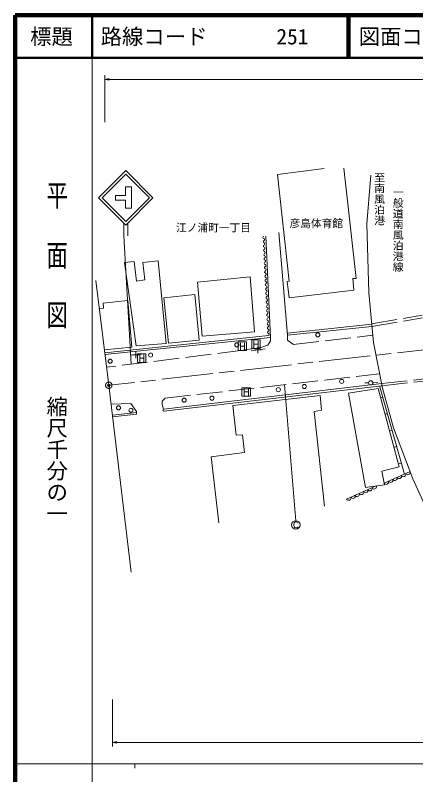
# Model space of a CAD drawing. Units: millimetres, scale not verified. Extents: x 40000 to 680000, y 20000 to 380000.
# Drawn here: x 40000 to 133762, y 202409 to 380000 of the extents above; entities that cross this region are included whole.
import ezdxf
from ezdxf.enums import TextEntityAlignment as Align

# ---------------------------------------------------------------- set-up
doc = ezdxf.new("R2010")
doc.units = ezdxf.units.MM
doc.header["$LTSCALE"] = 1000
doc.header["$PDMODE"] = 32
doc.header["$PDSIZE"] = 500
doc.linetypes.add('CHAIN', pattern=[18.5, 12, -1.5, 3.5, -1.5])
doc.linetypes.add('DASHED', pattern=[7.5, 6, -1.5])
for name, color, linetype, lineweight in [('M-BMK', 2, 'CHAIN', 13), ('M-BMK-OTRS', 5, 'Continuous', 13), ('M-STR-HTXT', 7, 'Continuous', 13), ('M-STR-STR1', 1, 'Continuous', 13), ('M-STR-STRC', 7, 'Continuous', 13), ('M-TTL', 2, 'Continuous', 140), ('M-TTL-BAND', 7, 'Continuous', 13), ('M-TTL-LINE', 7, 'Continuous', 50), ('M-WORK', 1, 'Continuous', 13)]:
    doc.layers.add(name, color=color, linetype=linetype, lineweight=lineweight)
for name, color, linetype in [('M-BMK-HTXT', 7, 'Continuous'), ('M-OTRS', 6, 'Continuous'), ('M-TTL-TXT', 7, 'Continuous')]:
    doc.layers.add(name, color=color, linetype=linetype)
doc.styles.add('@ＭＳ ゴシック', font='')
doc.styles.add('ＭＳ ゴシック', font='')
doc.styles.get('@ＭＳ ゴシック').set_extended_font_data('@MS Gothic')
doc.styles.get('ＭＳ ゴシック').set_extended_font_data('MS Gothic')

# ---------------------------------------------------------------- blocks, each defined once
blk = doc.blocks.new('plus')
at = {"color": 0, "linetype": 'Continuous', "lineweight": -2}
for p, q in [((-1.25, 0), (1.25, 0)), ((0, -1.25), (0, 1.25))]:
    blk.add_line(p, q, dxfattribs=at)
blk = doc.blocks.new('open_arrow')
at = {"color": 0, "linetype": 'Continuous', "lineweight": -2}
blk.add_lwpolyline([(7.5, 1.25), (0, 0), (7.5, -1.25)], dxfattribs=at)

msp = doc.modelspace()

# ---------------------------------------------------------------- linework, layer by layer
at = {"layer": 'M-BMK'}
msp.add_line((214968, 310697), (61908, 293474), dxfattribs=at)
msp.add_circle((61908, 293474), 750, dxfattribs=at)
at = {"layer": 'M-BMK-OTRS'}
for q in [(58864, 317974), (67144, 249764)]:
    msp.add_line((61908, 293474), q, dxfattribs=at)
at = {"layer": 'M-OTRS'}
msp.add_point((61908, 293474), dxfattribs=at)
at = {"layer": 'M-STR-HTXT'}
for p, q in [((60962, 355000), (60962, 366000)), ((60962, 365000), (216288, 365000)), ((62794, 220000), (62794, 209000)), ((62794, 210000), (339196, 210000))]:
    msp.add_line(p, q, dxfattribs=at)
at = {"layer": 'M-STR-STR1'}
for p, q in [((123235, 342636), (122326, 331220)), ((122326, 331220), (122729, 315112)), ((122729, 315112), (123835, 303498)), ((123835, 303498), (125948, 292799)), ((125948, 292799), (128514, 283534)), ((128514, 283534), (133040, 271624)), ((133040, 271624), (135838, 265448))]:
    msp.add_line(p, q, dxfattribs=at)
at = {"layer": 'M-STR-STRC'}
for p, q in [((65811, 337879), (65811, 339892)), ((65811, 339892), (67249, 339892)), ((67249, 339892), (67249, 334907)), ((63510, 337879), (63510, 336728)), ((65811, 337879), (63510, 337879)), ((65811, 336728), (63510, 336728)), ((65811, 334907), (65811, 336728)), ((67249, 334907), (65811, 334907)), ((65390, 328441), (65390, 331441)), ((66390, 331441), (66390, 328441)), ((65390, 328441), (67134, 298410)), ((97349, 304102), (95349, 304102)), ((95349, 304102), (95349, 302102)), ((95889, 302187), (95889, 303886)), ((96880, 303897), (96880, 302192)), ((97349, 302102), (97349, 304102)), ((94159, 303633), (92159, 303633)), ((92159, 303633), (92159, 301633)), ((92699, 301718), (92699, 303417)), ((92699, 302633), (93691, 302633)), ((93691, 303428), (93691, 301723)), ((94159, 301633), (94159, 303633)), ((95349, 302102), (97349, 302102)), ((95889, 303102), (96880, 303102)), ((70611, 300795), (68611, 300795)), ((68611, 300795), (68611, 298795)), ((69151, 298880), (69151, 300579)), ((70142, 300590), (70142, 298885)), ((70611, 298795), (70611, 300795)), ((92159, 301633), (94159, 301633)), ((68611, 298795), (70611, 298795)), ((69151, 299795), (70142, 299795)), ((103053, 293615), (105646, 261820)), ((95058, 292910), (93058, 292910)), ((93058, 292910), (93058, 290910)), ((93598, 290995), (93598, 292694)), ((93598, 291910), (94589, 291910)), ((94589, 292705), (94589, 291000)), ((95058, 290910), (95058, 292910)), ((93058, 290910), (95058, 290910)), ((105208, 261011), (105260, 261229)), ((105260, 261229), (105314, 261296)), ((105314, 261296), (105429, 261452)), ((105429, 261452), (105584, 261557)), ((105584, 261557), (105863, 261560)), ((105863, 261560), (106025, 261508)), ((106025, 261508), (106135, 261398)), ((106135, 261398), (106194, 261229)), ((105208, 260680), (105208, 261011)), ((105256, 260469), (105208, 260680)), ((105368, 260300), (105256, 260469)), ((105474, 260192), (105368, 260300)), ((105591, 260136), (105474, 260192)), ((105865, 260136), (105591, 260136)), ((106027, 260188), (105865, 260136)), ((106137, 260302), (106027, 260188)), ((106187, 260404), (106137, 260302))]:
    msp.add_line(p, q, dxfattribs=at)
for points in [[(65890, 330941), (59526, 337305), (65890, 343669), (72254, 337305)], [(65890, 331790), (60375, 337305), (65890, 342821), (71406, 337305)]]:
    msp.add_lwpolyline(points, close=True, dxfattribs=at)
msp.add_circle((105671, 260820), 1000, dxfattribs=at)
msp.add_circle((105671, 260820), 1000, dxfattribs=at)
at = {"layer": 'M-TTL'}
for p, q in [((40000, 380000), (40000, 20000)), ((680000, 380000), (40000, 380000))]:
    msp.add_line(p, q, dxfattribs=at)
at = {"layer": 'M-TTL-BAND'}
for p, q in [((58000, 370000), (58000, 20000)), ((40000, 205000), (579000, 205000)), ((68000, 205000), (68000, 204000))]:
    msp.add_line(p, q, dxfattribs=at)
at = {"layer": 'M-TTL-LINE'}
for p, q in [((58000, 380000), (58000, 370000)), ((117750, 380000), (117750, 370000)), ((118250, 380000), (118250, 370000)), ((40000, 370000), (680000, 370000))]:
    msp.add_line(p, q, dxfattribs=at)
at = {"layer": 'M-WORK'}
for p, q in [((101410, 342733), (112324, 344124)), ((119795, 318467), (116917, 344255)), ((104134, 317833), (101410, 342733)), ((101734, 329211), (103757, 305169)), ((98699, 328310), (99782, 304638)), ((65618, 322156), (67846, 322449)), ((68315, 302665), (65618, 322156)), ((67846, 322449), (68385, 317836)), ((69855, 322193), (73451, 322579)), ((70345, 318097), (69855, 322193)), ((73451, 322579), (75351, 303251)), ((68385, 317836), (70345, 318097)), ((119044, 318404), (119795, 318467)), ((119263, 315699), (119044, 318404)), ((103627, 317747), (104134, 317833)), ((103627, 317747), (104096, 313932)), ((104096, 313932), (119263, 315699)), ((60627, 312637), (66381, 313278)), ((60674, 311542), (60627, 312637)), ((66381, 313278), (67331, 302374)), ((59673, 311464), (60674, 311542)), ((103715, 305667), (123432, 307726)), ((103757, 305169), (123480, 307228)), ((60962, 301093), (99280, 305111)), ((99782, 304638), (61013, 300681)), ((67331, 302374), (60879, 301753)), ((75351, 303251), (68315, 302665)), ((95202, 301546), (98503, 301998)), ((67106, 300500), (69524, 300722)), ((74750, 287891), (125776, 293877)), ((74808, 287395), (125833, 293380)), ((122716, 294074), (121859, 294063)), ((123715, 294067), (124833, 294104)), ((125294, 293317), (131087, 272698)), ((124976, 292691), (118009, 291645)), ((118009, 291645), (121977, 269616)), ((129827, 274393), (124976, 292691)), ((90956, 288769), (111397, 291081)), ((111397, 291081), (111658, 287630)), ((126027, 290709), (125545, 290574)), ((74591, 287553), (74750, 287891)), ((91756, 281824), (90956, 288769)), ((62747, 286472), (68369, 287099)), ((62794, 286075), (68379, 286697)), ((68379, 286697), (68362, 287370)), ((74808, 287395), (74591, 287553)), ((111658, 287630), (110000, 287359)), ((110000, 287359), (112421, 265230)), ((127108, 286858), (126627, 286723)), ((128190, 283007), (127709, 282872)), ((93184, 281866), (91756, 281824)), ((93674, 277758), (93184, 281866)), ((129272, 279156), (128791, 279021)), ((85887, 276768), (93674, 277758)), ((87688, 261353), (85887, 276768)), ((130354, 275306), (129873, 275170)), ((125800, 273392), (129827, 274393)), ((126434, 270179), (125800, 273392)), ((126353, 270591), (132408, 273286)), ((121977, 269616), (126434, 270179)), ((117575, 266884), (124499, 269934))]:
    msp.add_line(p, q, dxfattribs=at)
at = {"layer": 'M-WORK', "linetype": 'DASHED'}
for p, q in [((123423, 307827), (135248, 309850)), ((123480, 307228), (135326, 309255)), ((99769, 303855), (99154, 302833)), ((99782, 304638), (99769, 303855)), ((103757, 305169), (103710, 304010)), ((103710, 304010), (105118, 302989)), ((105118, 302989), (123676, 305166)), ((97496, 302291), (93295, 301676)), ((99154, 302833), (97496, 302291)), ((93295, 301676), (61384, 297693)), ((75093, 290464), (125291, 296121)), ((125776, 293877), (137878, 295196)), ((125833, 293380), (137925, 294698)), ((74369, 289749), (75093, 290464)), ((74378, 288983), (74369, 289749)), ((67043, 289199), (62436, 289066)), ((68362, 287370), (67043, 289199)), ((74750, 287891), (74378, 288983))]:
    msp.add_line(p, q, dxfattribs=at)
at = {"layer": 'M-WORK'}
for points in [[(83760, 304937), (82657, 317579), (95028, 318795), (96032, 306007)], [(74758, 313940), (75855, 303342), (83036, 304059), (82067, 314676)]]:
    msp.add_lwpolyline(points, close=True, dxfattribs=at)
for centre, radius in [((110838, 305274), 476), ((91875, 302924), 476), ((71694, 300546), 476), ((62228, 299112), 476), ((116413, 294391), 476), ((107664, 293195), 476), ((123216, 294045), 500), ((101590, 292444), 476), ((79554, 289993), 476), ((86039, 290474), 476), ((64184, 288211), 476), ((67077, 287648), 476)]:
    msp.add_circle(centre, radius, dxfattribs=at)
for centre, radius, start, end in [((98265, 328032), 269, 113.23849, 252.29987), ((98314, 327024), 269, 113.23849, 252.29987), ((98102, 327519), 269, 293.23849, 72.29987), ((98151, 326512), 269, 293.23849, 72.29987), ((98363, 326017), 269, 113.23849, 252.29987), ((98412, 325010), 269, 113.23849, 252.29987), ((98199, 325504), 269, 293.23849, 72.29987), ((98460, 324002), 269, 113.23849, 252.29987), ((98509, 322995), 269, 113.23849, 252.29987), ((98248, 324497), 269, 293.23849, 72.29987), ((98297, 323490), 269, 293.23849, 72.29987), ((98558, 321988), 269, 113.23849, 252.29987), ((98345, 322482), 269, 293.23849, 72.29987), ((98394, 321475), 269, 293.23849, 72.29987), ((98606, 320981), 269, 113.23849, 252.29987), ((98655, 319973), 269, 113.23849, 252.29987), ((98443, 320468), 269, 293.23849, 72.29987), ((98492, 319461), 269, 293.23849, 72.29987), ((98704, 318966), 269, 113.23849, 252.29987), ((98753, 317959), 269, 113.23849, 252.29987), ((98540, 318453), 269, 293.23849, 72.29987), ((98801, 316951), 269, 113.23849, 252.29987), ((98850, 315944), 269, 113.23849, 252.29987), ((98589, 317446), 269, 293.23849, 72.29987), ((98638, 316439), 269, 293.23849, 72.29987), ((98899, 314937), 269, 113.23849, 252.29987), ((98686, 315431), 269, 293.23849, 72.29987), ((98735, 314424), 269, 293.23849, 72.29987), ((98948, 313930), 269, 113.23849, 252.29987), ((98996, 312922), 269, 113.23849, 252.29987), ((98784, 313417), 269, 293.23849, 72.29987), ((98833, 312410), 269, 293.23849, 72.29987), ((99045, 311915), 269, 113.23849, 252.29987), ((99094, 310908), 269, 113.23849, 252.29987), ((98881, 311402), 269, 293.23849, 72.29987), ((99142, 309900), 269, 113.23849, 252.29987), ((99191, 308893), 269, 113.23849, 252.29987), ((98930, 310395), 269, 293.23849, 72.29987), ((98979, 309388), 269, 293.23849, 72.29987), ((99240, 307886), 269, 113.23849, 252.29987), ((99027, 308380), 269, 293.23849, 72.29987), ((99076, 307373), 269, 293.23849, 72.29987), ((99289, 306879), 269, 113.23849, 252.29987), ((99337, 305871), 269, 113.23849, 252.29987), ((99125, 306366), 269, 293.23849, 72.29987), ((99174, 305358), 269, 293.23849, 72.29987), ((128853, 271764), 555, 209.68554, 18.29314), ((129863, 272213), 555, 209.68554, 18.29314), ((130872, 272662), 555, 209.68554, 18.29314), ((131881, 273112), 555, 209.68554, 18.29314), ((126835, 270866), 555, 209.68554, 18.29314), ((127844, 271315), 555, 209.68554, 18.29314), ((120031, 268012), 542, 208.22359, 19.3211), ((121020, 268448), 542, 208.22359, 19.3211), ((122009, 268884), 542, 208.22359, 19.3211), ((122998, 269319), 542, 208.22359, 19.3211), ((123987, 269755), 542, 208.22359, 19.3211), ((118052, 267141), 542, 208.22359, 19.3211), ((119042, 267577), 542, 208.22359, 19.3211)]:
    msp.add_arc(centre, radius, start, end, dxfattribs=at)

# ---------------------------------------------------------------- block references
at = {"layer": 'M-STR-HTXT', "xscale": 133, "yscale": 133}
for p in [(60962, 365000), (62794, 210000)]:
    msp.add_blockref('open_arrow', p, dxfattribs=at)
at = {"layer": 'M-WORK', "xscale": 600, "yscale": 600}
for p in [(96820, 301767), (68217, 300602)]:
    msp.add_blockref('plus', p, dxfattribs=at)

# ---------------------------------------------------------------- texts
at = {"layer": 'M-BMK-HTXT', "style": 'ＭＳ ゴシック'}
msp.add_text('江ノ浦町一丁目', height=1833, dxfattribs=at).set_placement((77659, 328855), align=Align.BOTTOM_LEFT)
at = {"layer": 'M-TTL-BAND', "style": '@ＭＳ ゴシック', "width": 1.4}
msp.add_text('平  面  図', height=3666, rotation=270, dxfattribs=at).set_placement((49777, 306475), align=Align.MIDDLE_RIGHT)
at = {"layer": 'M-TTL-BAND', "style": '@ＭＳ ゴシック'}
msp.add_text('縮尺千分の一', height=3666, rotation=270, dxfattribs=at).set_placement((49777, 261030), align=Align.MIDDLE_RIGHT)
at = {"layer": 'M-TTL-TXT', "style": 'ＭＳ ゴシック'}
msp.add_text('標題', height=3666, dxfattribs=at).set_placement((48500, 375000), align=Align.MIDDLE_CENTER)
for s, p in [('路線コード', (60000, 375000)), ('251', (101142, 375000)), ('図面コード', (120380, 375000))]:
    msp.add_text(s, height=3666, dxfattribs=at).set_placement(p, align=Align.MIDDLE_LEFT)
at = {"layer": 'M-WORK', "style": '@ＭＳ ゴシック'}
for s, p in [('至南風泊港', (123761, 343295)), ('一般道南風泊港線', (128114, 339891))]:
    msp.add_text(s, height=1833, rotation=270, dxfattribs=at).set_placement(p, align=Align.BOTTOM_LEFT)
at = {"layer": 'M-WORK', "style": 'ＭＳ ゴシック'}
msp.add_text('彦島体育館', height=1833, dxfattribs=at).set_placement((104225, 329854), align=Align.BOTTOM_LEFT)

doc.saveas('drawing.dxf')
